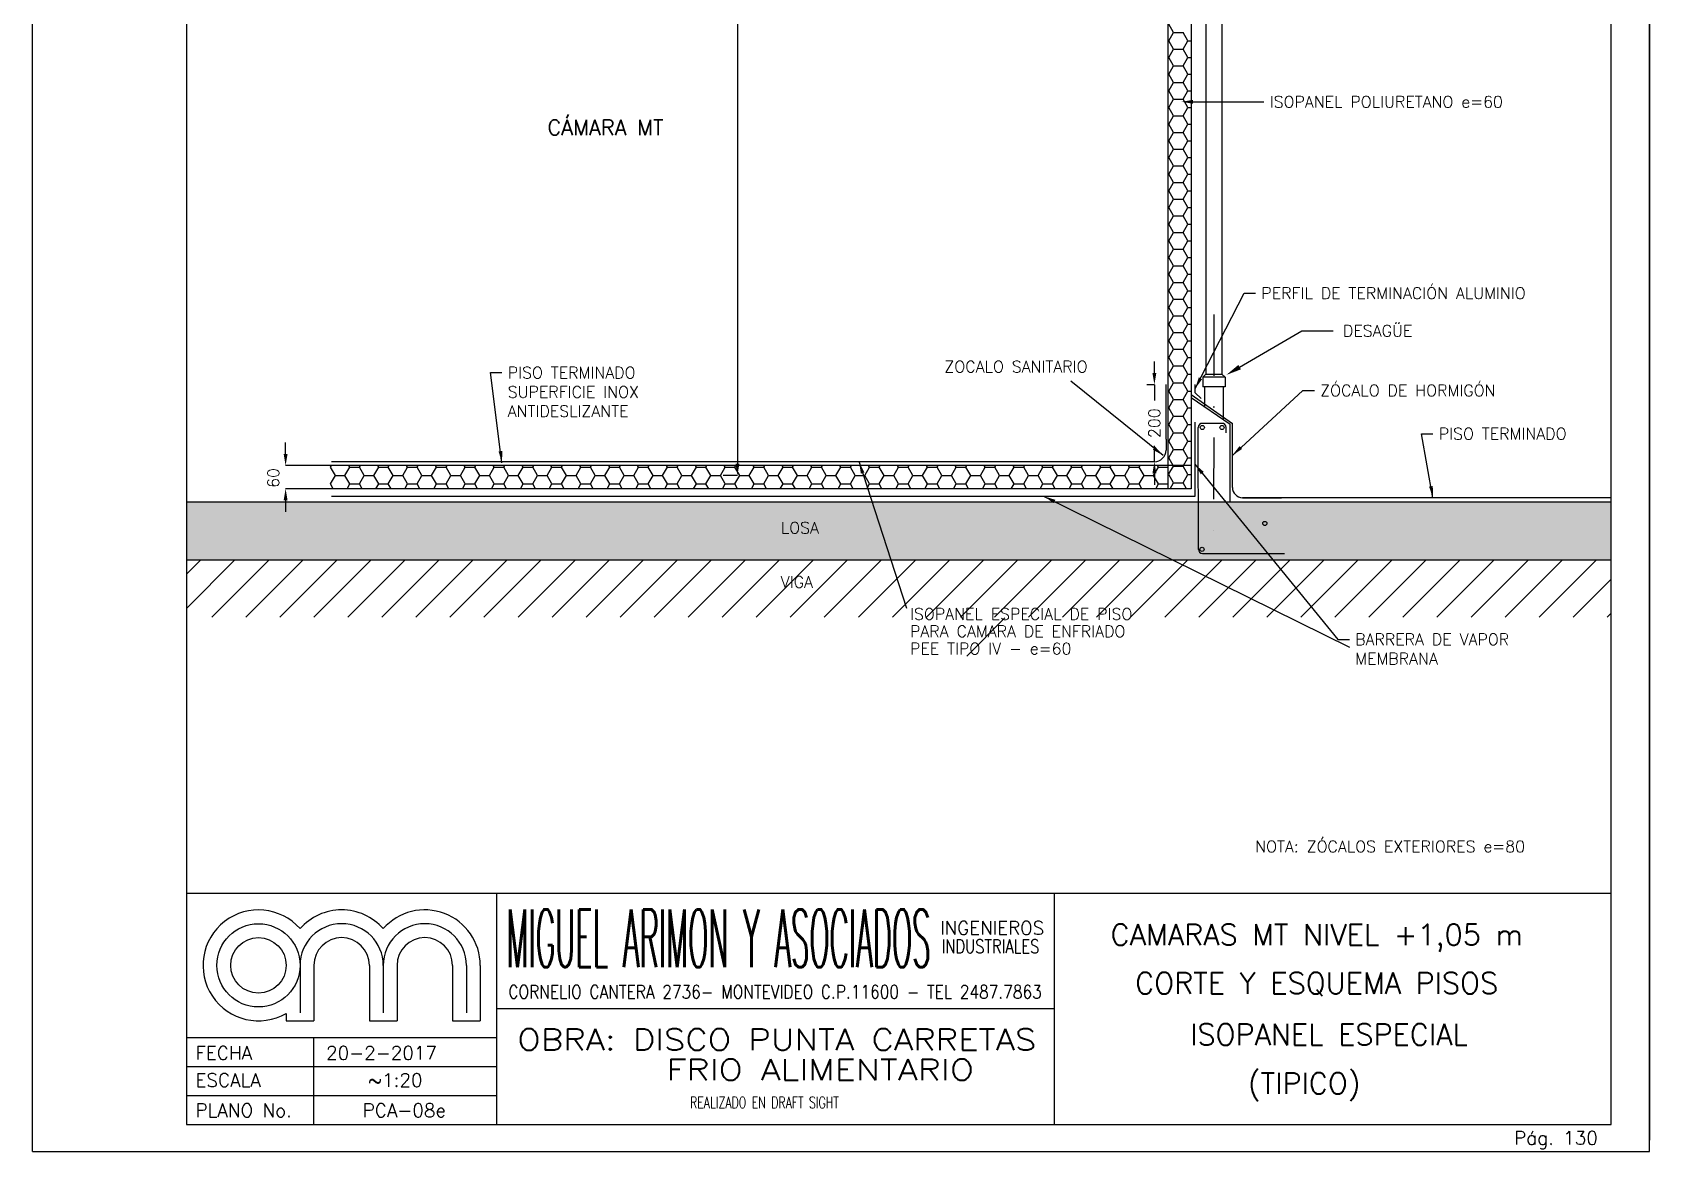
# Model space of a CAD drawing. Extents: x 2682 to 23682, y -29604 to -17724.
# Drawn here: x 19482 to 23682, y -23664 to -20759 of the extents above; entities that cross this region are included whole.
import ezdxf
from ezdxf.enums import TextEntityAlignment as Align

# ---------------------------------------------------------------- set-up
doc = ezdxf.new("R2010")
doc.units = 0
doc.header["$MEASUREMENT"] = 0
doc.header["$PDMODE"] = 33
doc.linetypes.add('CEN20', pattern=[320, 160, -80, 0, -80])
doc.layers.get('0').update_dxf_attribs({"linetype": 'CONTINUOUS'})
doc.layers.get('DEFPOINTS').update_dxf_attribs({"linetype": 'CONTINUOUS'})
for name, color, linetype in [('0.25', 50, 'CONTINUOUS'), ('0.35', 7, 'CONTINUOUS'), ('0.45', 23, 'CONTINUOUS'), ('0.6', 15, 'CONTINUOUS'), ('A_tabiq-paneles', 122, 'CONTINUOUS'), ('Eq_camaras', 3, 'CONTINUOUS'), ('FI', 2, 'CONTINUOUS'), ('GR', 9, 'CONTINUOUS'), ('IS', 5, 'CONTINUOUS'), ('ME', 7, 'CONTINUOUS'), ('MF', 19, 'CONTINUOUS'), ('TX', 13, 'CONTINUOUS')]:
    doc.layers.add(name, color=color, linetype=linetype)
doc.styles.add('ROMANS', font='romans')
doc.styles.get("Standard").update_dxf_attribs({"font": 'ITALIC'})
doc.dimstyles.new('RPM 1-50', dxfattribs={"dimscale": 20, "dimtxt": 1.5, "dimasz": 1.5, "dimexe": 1, "dimexo": 2, "dimgap": 1, "dimtad": 0, "dimdec": 0, "dimtxsty": 'ROMANS', "dimcen": 1.5, "dimclrd": 256, "dimclre": 256, "dimclrt": 256, "dimadec": 0, "dimazin": 0, "dimtfac": 1, "dimtdec": 0, "dimtix": 1, "dimtmove": 2, "dimatfit": 0, "dimfxl": 1, "dimtolj": 1, "dimlwd": -1, "dimlwe": -1, "dimarcsym": 0})
doc.dimstyles.get("Standard").update_dxf_attribs({"dimtxt": 0.18, "dimasz": 0.18, "dimexe": 0.18, "dimexo": 0.0625, "dimgap": 0.09, "dimtad": 0, "dimtih": 1, "dimtoh": 1, "dimdec": 4, "dimzin": 0, "dimdsep": 46, "dimtxsty": 'Standard', "dimcen": 0.09, "dimadec": 0, "dimazin": 0, "dimtfac": 1, "dimtdec": 4, "dimtofl": 0, "dimtmove": 0, "dimatfit": 3, "dimfxl": 1, "dimtolj": 1, "dimtzin": 0, "dimarcsym": 0})

# ---------------------------------------------------------------- blocks, each defined once
blk = doc.blocks.new('*D12')
at = {"layer": 'DEFPOINTS', "color": 0, "transparency": 16777216}
for p in [(21275.7, -19066.4), (21275.7, -21908.4), (21313.1, -21908.4)]:
    blk.add_point(p, dxfattribs=at)
at = {"layer": 'TX', "color": 0, "lineweight": -2, "transparency": 16777216}
for p, q in [((21275.8, -19066.4), (21313.2, -19066.4)), ((21313.1, -19096.4), (21313.1, -21878.4)), ((21275.8, -21908.4), (21313.2, -21908.4))]:
    blk.add_line(p, q, dxfattribs=at)
at = {"layer": 'TX', "color": 0, "transparency": 16777216}
for points in [[(21308.1, -19096.4), (21318.1, -19096.4), (21313.1, -19066.4)], [(21308.1, -21878.4), (21318.1, -21878.4), (21313.1, -21908.4)]]:
    blk.add_solid(points, dxfattribs=at)
at = {"layer": 'TX', "color": 0, "transparency": 16777216, "insert": (21215.5, -20530.7), "char_height": 30, "attachment_point": 5, "style": 'ROMANS'}
blk.add_mtext('\\A1;Hi CÁM', dxfattribs=at)
blk = doc.blocks.new('*D14')
at = {"layer": 'DEFPOINTS', "color": 0, "transparency": 16777216}
for p in [(20259.1, -21883.1), (20139.8, -21943.1), (20259, -21943.1)]:
    blk.add_point(p, dxfattribs=at)
at = {"layer": 'TX', "color": 0, "lineweight": -2, "transparency": 16777216}
for p, q in [((20139.8, -21853.1), (20139.8, -21823.1)), ((20259, -21883.1), (20139.6, -21883.1)), ((20259, -21943.1), (20139.6, -21943.1)), ((20139.8, -21973.1), (20139.8, -22003.1))]:
    blk.add_line(p, q, dxfattribs=at)
at = {"layer": 'TX', "color": 0, "transparency": 16777216}
for points in [[(20134.8, -21853.1), (20144.8, -21853.1), (20139.8, -21883.1)], [(20134.8, -21973.1), (20144.8, -21973.1), (20139.8, -21943.1)]]:
    blk.add_solid(points, dxfattribs=at)
at = {"layer": 'TX', "color": 0, "transparency": 16777216, "insert": (20108.1, -21915.3), "char_height": 30, "attachment_point": 5, "rotation": 90, "style": 'ROMANS'}
blk.add_mtext('\\A1;60', dxfattribs=at)
blk = doc.blocks.new('*D831')
at = {"layer": 'DEFPOINTS', "color": 0, "transparency": 16777216}
for p in [(22426.2, -21673.1), (22395.9, -21873.1), (22396.2, -21873.1)]:
    blk.add_point(p, dxfattribs=at)
at = {"layer": 'TX', "transparency": 16777216}
for p, q in [((22395.9, -21643.1), (22395.9, -21613.1)), ((22395.9, -21673.1), (22375.9, -21673.1)), ((22395.9, -21673.1), (22395.9, -21714.5)), ((22395.9, -21873.1), (22395.9, -21831.6)), ((22395.9, -21873.1), (22375.9, -21873.1)), ((22395.9, -21903.1), (22395.9, -21933.1))]:
    blk.add_line(p, q, dxfattribs=at)
for points in [[(22390.9, -21643.1), (22400.9, -21643.1), (22395.9, -21673.1)], [(22390.9, -21903.1), (22400.9, -21903.1), (22395.9, -21873.1)]]:
    blk.add_solid(points, dxfattribs=at)
at = {"layer": 'TX', "transparency": 16777216, "insert": (22395.9, -21773.1), "char_height": 30, "attachment_point": 5, "rotation": 90, "style": 'ROMANS'}
blk.add_mtext('\\A1;200', dxfattribs=at)

msp = doc.modelspace()

# ---------------------------------------------------------------- hatches: boundary and pattern name
at = {"layer": 'MF'}
h = msp.add_hatch(dxfattribs=at)
h.set_pattern_fill('AR-CONC', color=256, scale=20, style=0)
h.set_pattern_definition([(50, (26257.46, -23568.19), (143.452, -12.5504), [15, -165]), (355, (26257.46, -23568.19), (-27.7503, 150.4384), [12, -132]), (100.4514, (26269.42, -23569.23), (115.702, 137.888), [12.748, -140.2284]), (46.1842, (26257.46, -23528.19), (213.448, -33.104), [22.5, -247.5]), (96.6356, (26275.25, -23530.95), (186.9325, 194.8236), [19.122, -210.3426]), (351.1842, (26257.46, -23528.19), (186.9324, 194.824), [18, -198]), (21, (26277.46, -23538.19), (119.3814, -80.5238), [15, -165]), (326, (26277.46, -23538.19), (48.663, 145.03), [12, -132]), (71.4514, (26287.41, -23544.9), (168.0445, 64.506), [12.748, -140.2284]), (37.5, (26257.46, -23568.187), (2.43197, 66.57877), [0, -130.4, 0, -134, 0, -132.5]), (7.5, (26257.46, -23568.19), (52.6139, 78.88234), [0, -76.4, 0, -127.4, 0, -50.5]), (327.5, (26212.86, -23568.187), (106.7645, -4.51097), [0, -50, 0, -156, 0, -207]), (317.5, (26192.86, -23568.19), (116.6372, 20.021), [0, -65, 0, -103.6, 0, -147])])
h.paths.add_polyline_path([(19882.08457, -22128.43321), (19882.08457, -21978.43321), (23582.08457, -21978.43321), (23582.08457, -22128.43321)])
h = msp.add_hatch(dxfattribs=at)
h.set_pattern_fill('ANSI31', color=256, scale=500, style=0)
h.set_pattern_definition([(45, (26257.46, -23568.187), (-44.1942, 44.1942), [])])
h.paths.add_polyline_path([(19882.08457, -22276.43321), (19882.08457, -22128.43321), (23582.08457, -22128.43321), (23582.08457, -22276.43321)])

# ---------------------------------------------------------------- linework, layer by layer
at = {"layer": '0.25'}
msp.add_line((23682.0747, -17723.99649), (23682.0747, -23634.01309), dxfattribs=at)
at = {"layer": '0.6'}
for p, q in [((19882.08457, -17853.22941), (19882.08457, -22993.22941)), ((23582.08457, -23593.22941), (23582.08457, -17853.22941)), ((19882.08457, -22993.22941), (23582.08457, -22993.22941)), ((19882.08457, -22993.22941), (19882.08457, -23593.22941)), ((20688.48408, -23593.22941), (20688.48408, -22993.22941)), ((22135.28432, -22993.22941), (22135.28432, -23593.22941)), ((20213.28437, -23180.4293), (20213.28437, -23324.42921)), ((20357.28428, -23180.4293), (20357.28428, -23324.42921)), ((20429.28424, -23180.4293), (20429.28424, -23324.42921)), ((20573.28415, -23180.4293), (20573.28415, -23324.42921)), ((20645.28411, -23180.4293), (20645.28411, -23324.42921)), ((20141.28441, -23305.13688), (20141.28441, -23324.42921)), ((22135.28432, -23293.22941), (20688.48408, -23293.22941)), ((20141.28441, -23324.42921), (20213.28437, -23324.42921)), ((20357.28428, -23324.42921), (20429.28424, -23324.42921)), ((20573.28415, -23324.42921), (20645.28411, -23324.42921)), ((19882.08457, -23367.62918), (20688.48408, -23367.62918)), ((19882.08457, -23593.22941), (23582.08457, -23593.22941)), ((19882.08457, -23593.22941), (23582.08457, -23593.22941))]:
    msp.add_line(p, q, dxfattribs=at)
msp.add_circle((20069.28445, -23180.4293), 71.99996, dxfattribs=at)
for centre, radius, start, end in [((20069.28445, -23180.4293), 143.99991, 41.40962211, 300), ((20285.28432, -23180.4293), 143.99991, 41.40962211, 138.59037789), ((20501.2842, -23180.4293), 143.99991, 0, 138.59037789), ((20285.28432, -23180.4293), 71.99996, 0, 180), ((20501.2842, -23180.4293), 71.99996, 0, 180)]:
    msp.add_arc(centre, radius, start, end, dxfattribs=at)
at = {"layer": 'A_tabiq-paneles'}
for p, q in [((22445.57467, -20758.57256), (22433.07467, -20736.92193)), ((22431.16868, -20780.22319), (22433.0747, -20780.22319)), ((22445.57467, -20801.87383), (22433.07467, -20780.2232)), ((22433.07468, -20780.22317), (22445.57468, -20758.57253)), ((22445.5747, -20758.57256), (22470.5747, -20758.57256)), ((22483.07467, -20780.2232), (22470.57467, -20758.57256)), ((22470.57468, -20801.8738), (22483.07468, -20780.22317)), ((22483.0747, -20780.22319), (22491.16868, -20780.22319)), ((22431.16868, -20823.52446), (22433.0747, -20823.52446)), ((22445.57467, -20845.1751), (22433.07467, -20823.52447)), ((22433.07468, -20823.52444), (22445.57468, -20801.8738)), ((22445.5747, -20801.87383), (22470.5747, -20801.87383)), ((22483.07467, -20823.52447), (22470.57467, -20801.87383)), ((22470.57468, -20845.17507), (22483.07468, -20823.52444)), ((22483.0747, -20823.52446), (22491.16868, -20823.52446)), ((22431.16868, -20866.82573), (22433.0747, -20866.82573)), ((22445.57467, -20888.47637), (22433.07467, -20866.82574)), ((22433.07468, -20866.82571), (22445.57468, -20845.17507)), ((22445.5747, -20845.1751), (22470.5747, -20845.1751)), ((22483.07467, -20866.82574), (22470.57467, -20845.1751)), ((22470.57468, -20888.47634), (22483.07468, -20866.82571)), ((22483.0747, -20866.82573), (22491.16868, -20866.82573)), ((22431.16868, -20910.127), (22433.0747, -20910.127)), ((22445.57467, -20931.77764), (22433.07467, -20910.12701)), ((22433.07468, -20910.12698), (22445.57468, -20888.47634)), ((22445.5747, -20888.47637), (22470.5747, -20888.47637)), ((22483.07467, -20910.12701), (22470.57467, -20888.47637)), ((22470.57468, -20931.77761), (22483.07468, -20910.12698)), ((22483.0747, -20910.127), (22491.16868, -20910.127)), ((22431.16868, -20953.42827), (22433.0747, -20953.42827)), ((22445.57467, -20975.07891), (22433.07467, -20953.42828)), ((22433.07468, -20953.42825), (22445.57468, -20931.77761)), ((22445.5747, -20931.77764), (22470.5747, -20931.77764)), ((22483.07467, -20953.42828), (22470.57467, -20931.77764)), ((22470.57468, -20975.07888), (22483.07468, -20953.42825)), ((22483.0747, -20953.42827), (22491.16868, -20953.42827)), ((22431.16868, -20996.72954), (22433.0747, -20996.72954)), ((22445.57467, -21018.38018), (22433.07467, -20996.72955)), ((22433.07468, -20996.72952), (22445.57468, -20975.07888)), ((22445.5747, -20975.07891), (22470.5747, -20975.07891)), ((22483.07467, -20996.72955), (22470.57467, -20975.07891)), ((22470.57468, -21018.38015), (22483.07468, -20996.72952)), ((22483.0747, -20996.72954), (22491.16868, -20996.72954)), ((22431.16868, -21040.03081), (22433.0747, -21040.03081)), ((22445.57467, -21061.68145), (22433.07467, -21040.03082)), ((22433.07468, -21040.03079), (22445.57468, -21018.38015)), ((22445.5747, -21018.38018), (22470.5747, -21018.38018)), ((22483.07467, -21040.03082), (22470.57467, -21018.38018)), ((22470.57468, -21061.68142), (22483.07468, -21040.03079)), ((22483.0747, -21040.03081), (22491.16868, -21040.03081)), ((22431.16868, -21083.33208), (22433.0747, -21083.33208)), ((22445.57467, -21104.98272), (22433.07467, -21083.33209)), ((22433.07468, -21083.33206), (22445.57468, -21061.68142)), ((22445.5747, -21061.68145), (22470.5747, -21061.68145)), ((22483.07467, -21083.33209), (22470.57467, -21061.68145)), ((22470.57468, -21104.98269), (22483.07468, -21083.33206)), ((22483.0747, -21083.33208), (22491.16868, -21083.33208)), ((22433.07468, -21126.63333), (22445.57468, -21104.98269)), ((22445.5747, -21104.98272), (22470.5747, -21104.98272)), ((22483.07467, -21126.63336), (22470.57467, -21104.98272)), ((22431.16868, -21126.63335), (22433.0747, -21126.63335)), ((22445.57467, -21148.28399), (22433.07467, -21126.63336)), ((22433.07468, -21169.9346), (22445.57468, -21148.28397)), ((22445.5747, -21148.28399), (22470.5747, -21148.28399)), ((22483.07467, -21169.93463), (22470.57467, -21148.28399)), ((22470.57468, -21148.28397), (22483.07468, -21126.63333)), ((22483.0747, -21126.63335), (22491.16868, -21126.63335)), ((22431.16868, -21169.93462), (22433.0747, -21169.93462)), ((22445.57467, -21191.58526), (22433.07467, -21169.93463)), ((22433.07468, -21213.23587), (22445.57468, -21191.58524)), ((22445.5747, -21191.58526), (22470.5747, -21191.58526)), ((22483.07467, -21213.2359), (22470.57467, -21191.58526)), ((22470.57468, -21191.58524), (22483.07468, -21169.9346)), ((22483.0747, -21169.93462), (22491.16868, -21169.93462)), ((22431.16868, -21213.23589), (22433.0747, -21213.23589)), ((22445.57467, -21234.88653), (22433.07467, -21213.2359)), ((22433.07468, -21256.53714), (22445.57468, -21234.88651)), ((22445.5747, -21234.88653), (22470.5747, -21234.88653)), ((22483.07467, -21256.53717), (22470.57467, -21234.88653)), ((22470.57468, -21234.88651), (22483.07468, -21213.23587)), ((22483.0747, -21213.23589), (22491.16868, -21213.23589)), ((22431.16868, -21256.53716), (22433.0747, -21256.53716)), ((22445.57467, -21278.1878), (22433.07467, -21256.53717)), ((22433.07468, -21299.83841), (22445.57468, -21278.18778)), ((22445.5747, -21278.1878), (22470.5747, -21278.1878)), ((22483.07467, -21299.83844), (22470.57467, -21278.1878)), ((22470.57468, -21278.18778), (22483.07468, -21256.53714)), ((22483.0747, -21256.53716), (22491.16868, -21256.53716)), ((22431.16868, -21299.83843), (22433.0747, -21299.83843)), ((22445.57467, -21321.48907), (22433.07467, -21299.83844)), ((22433.07468, -21343.13968), (22445.57468, -21321.48905)), ((22445.5747, -21321.48907), (22470.5747, -21321.48907)), ((22483.07467, -21343.13971), (22470.57467, -21321.48907)), ((22470.57468, -21321.48905), (22483.07468, -21299.83841)), ((22483.0747, -21299.83843), (22491.16868, -21299.83843)), ((22431.16868, -21343.1397), (22433.0747, -21343.1397)), ((22445.57467, -21364.79034), (22433.07467, -21343.13971)), ((22433.07468, -21386.44095), (22445.57468, -21364.79032)), ((22445.5747, -21364.79034), (22470.5747, -21364.79034)), ((22483.07467, -21386.44098), (22470.57467, -21364.79034)), ((22470.57468, -21364.79032), (22483.07468, -21343.13968)), ((22483.0747, -21343.1397), (22491.16868, -21343.1397)), ((22431.16868, -21386.44097), (22433.0747, -21386.44097)), ((22445.57467, -21408.09161), (22433.07467, -21386.44098)), ((22433.07468, -21429.74222), (22445.57468, -21408.09159)), ((22445.5747, -21408.09161), (22470.5747, -21408.09161)), ((22483.07467, -21429.74225), (22470.57467, -21408.09161)), ((22470.57468, -21408.09159), (22483.07468, -21386.44095)), ((22483.0747, -21386.44097), (22491.16868, -21386.44097)), ((22431.16868, -21429.74224), (22433.0747, -21429.74224)), ((22445.57467, -21451.39288), (22433.07467, -21429.74225)), ((22433.07468, -21473.04349), (22445.57468, -21451.39286)), ((22445.5747, -21451.39288), (22470.5747, -21451.39288)), ((22483.07467, -21473.04352), (22470.57467, -21451.39288)), ((22470.57468, -21451.39286), (22483.07468, -21429.74222)), ((22483.0747, -21429.74224), (22491.16868, -21429.74224)), ((22431.16868, -21473.04351), (22433.0747, -21473.04351)), ((22445.57467, -21494.69415), (22433.07467, -21473.04352)), ((22433.07468, -21516.34476), (22445.57468, -21494.69413)), ((22445.5747, -21494.69415), (22470.5747, -21494.69415)), ((22483.07467, -21516.34479), (22470.57467, -21494.69415)), ((22470.57468, -21494.69413), (22483.07468, -21473.04349)), ((22483.0747, -21473.04351), (22491.16868, -21473.04351)), ((22431.16868, -21516.34478), (22433.0747, -21516.34478)), ((22445.57467, -21537.99542), (22433.07467, -21516.34479)), ((22433.07468, -21559.64603), (22445.57468, -21537.9954)), ((22445.5747, -21537.99542), (22470.5747, -21537.99542)), ((22483.07467, -21559.64606), (22470.57467, -21537.99542)), ((22470.57468, -21537.9954), (22483.07468, -21516.34476)), ((22483.0747, -21516.34478), (22491.16868, -21516.34478)), ((22431.16868, -21559.64605), (22433.0747, -21559.64605)), ((22445.57467, -21581.29669), (22433.07467, -21559.64606)), ((22433.07468, -21602.9473), (22445.57468, -21581.29667)), ((22445.5747, -21581.29669), (22470.5747, -21581.29669)), ((22483.07467, -21602.94733), (22470.57467, -21581.29669)), ((22470.57468, -21581.29667), (22483.07468, -21559.64603)), ((22483.0747, -21559.64605), (22491.16868, -21559.64605)), ((22431.16868, -21602.94732), (22433.0747, -21602.94732)), ((22445.57467, -21624.59796), (22433.07467, -21602.94733)), ((22433.07468, -21646.24857), (22445.57468, -21624.59794)), ((22445.5747, -21624.59796), (22470.5747, -21624.59796)), ((22483.07467, -21646.2486), (22470.57467, -21624.59796)), ((22470.57468, -21624.59794), (22483.07468, -21602.9473)), ((22483.0747, -21602.94732), (22491.16868, -21602.94732)), ((22431.16868, -21646.24859), (22433.0747, -21646.24859)), ((22445.57467, -21667.89923), (22433.07467, -21646.2486)), ((22433.07468, -21689.54984), (22445.57468, -21667.89921)), ((22445.5747, -21667.89923), (22470.5747, -21667.89923)), ((22483.07467, -21689.54987), (22470.57467, -21667.89923)), ((22470.57468, -21667.89921), (22483.07468, -21646.24857)), ((22483.0747, -21646.24859), (22491.16868, -21646.24859)), ((22431.16868, -21689.54986), (22433.0747, -21689.54986)), ((22445.57467, -21711.2005), (22433.07467, -21689.54987)), ((22433.07468, -21732.85111), (22445.57468, -21711.20048)), ((22445.5747, -21711.2005), (22470.5747, -21711.2005)), ((22483.07467, -21732.85114), (22470.57467, -21711.2005)), ((22470.57468, -21711.20048), (22483.07468, -21689.54984)), ((22483.0747, -21689.54986), (22491.16868, -21689.54986)), ((22431.16868, -21732.85113), (22433.0747, -21732.85113)), ((22445.57467, -21754.50177), (22433.07467, -21732.85114)), ((22433.07468, -21776.15238), (22445.57468, -21754.50175)), ((22445.5747, -21754.50177), (22470.5747, -21754.50177)), ((22483.07467, -21776.15241), (22470.57467, -21754.50177)), ((22470.57468, -21754.50175), (22483.07468, -21732.85111)), ((22483.0747, -21732.85113), (22491.16868, -21732.85113)), ((22431.16868, -21776.1524), (22433.0747, -21776.1524)), ((22445.57467, -21797.80304), (22433.07467, -21776.15241)), ((22433.07468, -21819.45365), (22445.57468, -21797.80302)), ((22445.5747, -21797.80304), (22470.5747, -21797.80304)), ((22483.07467, -21819.45368), (22470.57467, -21797.80304)), ((22470.57468, -21797.80302), (22483.07468, -21776.15238)), ((22483.0747, -21776.1524), (22491.16868, -21776.1524)), ((22431.16868, -21819.45367), (22433.0747, -21819.45367)), ((22445.57467, -21841.10431), (22433.07467, -21819.45368)), ((22470.57468, -21841.10429), (22483.07468, -21819.45365)), ((22483.0747, -21819.45367), (22491.16868, -21819.45367)), ((22431.16868, -21862.75494), (22433.0747, -21862.75494)), ((22445.57467, -21884.40558), (22433.07467, -21862.75495)), ((22433.07468, -21862.75492), (22445.57468, -21841.10429)), ((22445.5747, -21841.10431), (22470.5747, -21841.10431)), ((22483.07467, -21862.75495), (22470.57467, -21841.10431)), ((22470.57468, -21884.40556), (22483.07468, -21862.75492)), ((22483.0747, -21862.75494), (22491.16868, -21862.75494)), ((20268.96891, -21909.18642), (20256.46891, -21887.53578)), ((20256.46892, -21887.53578), (20259.0501, -21883.06503)), ((20256.46892, -21930.83705), (20268.96892, -21909.18641)), ((20268.96892, -21909.18642), (20293.96892, -21909.18642)), ((20306.46891, -21930.83705), (20293.96891, -21909.18642)), ((20293.96892, -21909.18641), (20306.46892, -21887.53578)), ((20306.46891, -21887.53578), (20303.88773, -21883.06503)), ((20306.46892, -21887.53578), (20331.46892, -21887.53578)), ((20331.46891, -21887.53578), (20334.0501, -21883.06503)), ((20343.96891, -21909.18642), (20331.46891, -21887.53578)), ((20331.46892, -21887.53578), (20334.0501, -21883.06503)), ((20331.46892, -21930.83705), (20343.96892, -21909.18641)), ((20343.96892, -21909.18642), (20368.96892, -21909.18642)), ((20381.46891, -21930.83705), (20368.96891, -21909.18642)), ((20368.96892, -21909.18641), (20381.46892, -21887.53578)), ((20381.46891, -21887.53578), (20378.88773, -21883.06504)), ((20381.46892, -21887.53579), (20406.46892, -21887.53579)), ((20418.96891, -21909.18642), (20406.46891, -21887.53578)), ((20406.46892, -21887.53578), (20409.0501, -21883.06504)), ((20406.46892, -21930.83705), (20418.96892, -21909.18641)), ((20418.96892, -21909.18642), (20443.96892, -21909.18642)), ((20456.46891, -21930.83705), (20443.96891, -21909.18642)), ((20443.96892, -21909.18641), (20456.46892, -21887.53578)), ((20456.46891, -21887.53578), (20453.88773, -21883.06504)), ((20456.46892, -21887.53579), (20481.46892, -21887.53579)), ((20493.96891, -21909.18642), (20481.46891, -21887.53578)), ((20481.46892, -21887.53578), (20484.0501, -21883.06504)), ((20481.46892, -21930.83705), (20493.96892, -21909.18641)), ((20493.96892, -21909.18642), (20518.96892, -21909.18642)), ((20531.46891, -21930.83705), (20518.96891, -21909.18642)), ((20518.96892, -21909.18641), (20531.46892, -21887.53578)), ((20531.46891, -21887.53578), (20528.88773, -21883.06504)), ((20531.46892, -21887.53579), (20556.46892, -21887.53579)), ((20556.46891, -21887.53578), (20559.0501, -21883.06503)), ((20568.96891, -21909.18642), (20556.46891, -21887.53578)), ((20556.46892, -21930.83705), (20568.96892, -21909.18641)), ((20568.96892, -21909.18642), (20593.96892, -21909.18642)), ((20606.46891, -21930.83705), (20593.96891, -21909.18642)), ((20593.96892, -21909.18641), (20606.46892, -21887.53578)), ((20606.46891, -21887.53578), (20603.88773, -21883.06504)), ((20606.46892, -21887.53579), (20631.46892, -21887.53579)), ((20643.96891, -21909.18642), (20631.46891, -21887.53578)), ((20631.46892, -21887.53578), (20634.0501, -21883.06504)), ((20631.46892, -21930.83705), (20643.96892, -21909.18641)), ((20643.96892, -21909.18642), (20668.96892, -21909.18642)), ((20681.46891, -21930.83705), (20668.96891, -21909.18642)), ((20668.96892, -21909.18641), (20681.46892, -21887.53578)), ((20681.46891, -21887.53578), (20678.88773, -21883.06504)), ((20681.46892, -21887.53579), (20706.46892, -21887.53579)), ((20718.96891, -21909.18642), (20706.46891, -21887.53578)), ((20706.46892, -21887.53578), (20709.0501, -21883.06504)), ((20706.46892, -21930.83705), (20718.96892, -21909.18641)), ((20718.96892, -21909.18642), (20743.96892, -21909.18642)), ((20756.46891, -21930.83705), (20743.96891, -21909.18642)), ((20743.96892, -21909.18641), (20756.46892, -21887.53578)), ((20756.46891, -21887.53578), (20753.88773, -21883.06504)), ((20756.46892, -21887.53579), (20781.46892, -21887.53579)), ((20793.96891, -21909.18642), (20781.46891, -21887.53578)), ((20781.46892, -21887.53578), (20784.0501, -21883.06504)), ((20781.46892, -21930.83705), (20793.96892, -21909.18641)), ((20793.96892, -21909.18642), (20818.96892, -21909.18642)), ((20831.46891, -21930.83705), (20818.96891, -21909.18642)), ((20818.96892, -21909.18641), (20831.46892, -21887.53578)), ((20831.46891, -21887.53578), (20828.88772, -21883.06504)), ((20831.46892, -21887.53579), (20856.46892, -21887.53579)), ((20868.96891, -21909.18642), (20856.46891, -21887.53578)), ((20856.46892, -21887.53578), (20859.0501, -21883.06504)), ((20856.46892, -21930.83705), (20868.96892, -21909.18641)), ((20868.96892, -21909.18642), (20893.96892, -21909.18642)), ((20906.46891, -21930.83705), (20893.96891, -21909.18642)), ((20893.96892, -21909.18641), (20906.46892, -21887.53578)), ((20906.46891, -21887.53578), (20903.88772, -21883.06504)), ((20906.46892, -21887.53579), (20931.46892, -21887.53579)), ((20943.96891, -21909.18642), (20931.46891, -21887.53578)), ((20931.46892, -21887.53578), (20934.0501, -21883.06504)), ((20931.46892, -21930.83705), (20943.96892, -21909.18641)), ((20943.96892, -21909.18642), (20968.96892, -21909.18642)), ((20981.46891, -21930.83705), (20968.96891, -21909.18642)), ((20968.96892, -21909.18641), (20981.46892, -21887.53578)), ((20981.46891, -21887.53578), (20978.88772, -21883.06504)), ((20981.46892, -21887.53579), (21006.46892, -21887.53579)), ((21018.96891, -21909.18642), (21006.46891, -21887.53578)), ((21006.46892, -21887.53578), (21009.0501, -21883.06504)), ((21006.46892, -21930.83705), (21018.96892, -21909.18641)), ((21018.96892, -21909.18642), (21043.96892, -21909.18642)), ((21056.46891, -21930.83705), (21043.96891, -21909.18642)), ((21043.96892, -21909.18641), (21056.46892, -21887.53578)), ((21056.46891, -21887.53578), (21053.88772, -21883.06504)), ((21056.46892, -21887.53579), (21081.46892, -21887.53579)), ((21093.96891, -21909.18642), (21081.46891, -21887.53578)), ((21081.46892, -21887.53578), (21084.0501, -21883.06504)), ((21081.46892, -21930.83705), (21093.96892, -21909.18641)), ((21093.96892, -21909.18642), (21118.96892, -21909.18642)), ((21131.46891, -21930.83705), (21118.96891, -21909.18642)), ((21118.96892, -21909.18641), (21131.46892, -21887.53578)), ((21131.46891, -21887.53578), (21128.88772, -21883.06504)), ((21131.46892, -21887.53579), (21156.46892, -21887.53579)), ((21168.96891, -21909.18642), (21156.46891, -21887.53578)), ((21156.46892, -21887.53578), (21159.0501, -21883.06504)), ((21156.46892, -21930.83705), (21168.96892, -21909.18641)), ((21168.96892, -21909.18642), (21193.96892, -21909.18642)), ((21206.46891, -21930.83706), (21193.96891, -21909.18642)), ((21193.96892, -21909.18641), (21206.46892, -21887.53578)), ((21206.46891, -21887.53578), (21203.88772, -21883.06504)), ((21206.46892, -21887.53579), (21231.46892, -21887.53579)), ((21243.96891, -21909.18642), (21231.46891, -21887.53578)), ((21231.46892, -21887.53578), (21234.0501, -21883.06504)), ((21231.46892, -21930.83705), (21243.96892, -21909.18641)), ((21243.96892, -21909.18642), (21268.96892, -21909.18642)), ((21281.46891, -21930.83706), (21268.96891, -21909.18642)), ((21268.96892, -21909.18641), (21281.46892, -21887.53578)), ((21281.46891, -21887.53578), (21278.88772, -21883.06504)), ((21281.46892, -21887.53579), (21306.46892, -21887.53579)), ((21318.96891, -21909.18642), (21306.46891, -21887.53578)), ((21306.46892, -21887.53578), (21309.0501, -21883.06504)), ((21306.46892, -21930.83705), (21318.96892, -21909.18641)), ((21318.96892, -21909.18642), (21343.96892, -21909.18642)), ((21356.46891, -21930.83706), (21343.96891, -21909.18642)), ((21343.96892, -21909.18641), (21356.46892, -21887.53578)), ((21356.46891, -21887.53578), (21353.88772, -21883.06504)), ((21356.46892, -21887.53579), (21381.46892, -21887.53579)), ((21393.96891, -21909.18642), (21381.46891, -21887.53578)), ((21381.46892, -21887.53578), (21384.0501, -21883.06504)), ((21381.46892, -21930.83705), (21393.96892, -21909.18641)), ((21393.96892, -21909.18642), (21418.96892, -21909.18642)), ((21431.46891, -21930.83706), (21418.96891, -21909.18642)), ((21418.96892, -21909.18641), (21431.46892, -21887.53578)), ((21431.46891, -21887.53578), (21428.88772, -21883.06504)), ((21431.46892, -21887.53579), (21456.46892, -21887.53579)), ((21468.96891, -21909.18642), (21456.46891, -21887.53578)), ((21456.46892, -21887.53578), (21459.0501, -21883.06504)), ((21456.46892, -21930.83705), (21468.96892, -21909.18641)), ((21468.96892, -21909.18642), (21493.96892, -21909.18642)), ((21506.46891, -21930.83706), (21493.96891, -21909.18642)), ((21493.96892, -21909.18641), (21506.46892, -21887.53578)), ((21506.46891, -21887.53579), (21503.88772, -21883.06504)), ((21506.46892, -21887.53579), (21531.46892, -21887.53579)), ((21543.96891, -21909.18642), (21531.46891, -21887.53579)), ((21531.46892, -21887.53578), (21534.0501, -21883.06504)), ((21531.46892, -21930.83705), (21543.96892, -21909.18641)), ((21543.96892, -21909.18642), (21568.96892, -21909.18642)), ((21581.46891, -21930.83706), (21568.96891, -21909.18642)), ((21568.96892, -21909.18641), (21581.46891, -21887.53578)), ((21581.46891, -21887.53579), (21578.88772, -21883.06504)), ((21581.46892, -21887.53579), (21606.46892, -21887.53579)), ((21606.46891, -21887.53578), (21609.0501, -21883.06504)), ((21618.96891, -21909.18642), (21606.46891, -21887.53579)), ((21606.46891, -21930.83705), (21618.96891, -21909.18641)), ((21618.96892, -21909.18642), (21643.96892, -21909.18642)), ((21643.96891, -21909.18641), (21656.46891, -21887.53578)), ((21656.46891, -21930.83706), (21643.96891, -21909.18642)), ((21656.46891, -21887.53579), (21653.88772, -21883.06504)), ((21656.46892, -21887.53579), (21681.46892, -21887.53579)), ((21681.46891, -21887.53578), (21684.0501, -21883.06504)), ((21693.96891, -21909.18642), (21681.46891, -21887.53579)), ((21681.46891, -21930.83705), (21693.96891, -21909.18641)), ((21693.96892, -21909.18642), (21718.96892, -21909.18642)), ((21718.96891, -21909.18641), (21731.46891, -21887.53578)), ((21731.46891, -21930.83706), (21718.96891, -21909.18642)), ((21731.46891, -21887.53579), (21728.88772, -21883.06504)), ((21731.46892, -21887.53579), (21756.46892, -21887.53579)), ((21756.46891, -21887.53578), (21759.0501, -21883.06504)), ((21768.96891, -21909.18642), (21756.46891, -21887.53579)), ((21756.46891, -21930.83705), (21768.96891, -21909.18641)), ((21768.96892, -21909.18642), (21793.96892, -21909.18642)), ((21793.96891, -21909.18641), (21806.46891, -21887.53578)), ((21806.46891, -21930.83706), (21793.96891, -21909.18642)), ((21806.46891, -21887.53579), (21803.88772, -21883.06504)), ((21806.46892, -21887.53579), (21831.46892, -21887.53579)), ((21831.46891, -21887.53578), (21834.0501, -21883.06504)), ((21843.96891, -21909.18642), (21831.46891, -21887.53579)), ((21831.46891, -21930.83705), (21843.96891, -21909.18641)), ((21843.96892, -21909.18642), (21868.96892, -21909.18642)), ((21868.96891, -21909.18641), (21881.46891, -21887.53578)), ((21881.46891, -21930.83706), (21868.96891, -21909.18642)), ((21881.46891, -21887.53579), (21878.88772, -21883.06504)), ((21881.46892, -21887.53579), (21906.46892, -21887.53579)), ((21906.46891, -21887.53578), (21909.0501, -21883.06504)), ((21918.96891, -21909.18642), (21906.46891, -21887.53579)), ((21906.46891, -21930.83705), (21918.96891, -21909.18641)), ((21918.96892, -21909.18642), (21943.96892, -21909.18642)), ((21943.96891, -21909.18641), (21956.46891, -21887.53578)), ((21956.46891, -21930.83706), (21943.96891, -21909.18642)), ((21956.46891, -21887.53579), (21953.88772, -21883.06504)), ((21956.46892, -21887.53579), (21981.46892, -21887.53579)), ((21981.46891, -21887.53578), (21984.0501, -21883.06504)), ((21993.96891, -21909.18642), (21981.46891, -21887.53579)), ((21981.46891, -21930.83705), (21993.96891, -21909.18641)), ((21993.96892, -21909.18642), (22018.96892, -21909.18642)), ((22018.96891, -21909.18641), (22031.46891, -21887.53578)), ((22031.46891, -21930.83706), (22018.96891, -21909.18642)), ((22031.46891, -21887.53579), (22028.88772, -21883.06504)), ((22031.46892, -21887.53579), (22056.46892, -21887.53579)), ((22056.46891, -21887.53578), (22059.0501, -21883.06504)), ((22068.96891, -21909.18642), (22056.46891, -21887.53579)), ((22056.46891, -21930.83705), (22068.96891, -21909.18641)), ((22068.96892, -21909.18642), (22093.96892, -21909.18642)), ((22093.96891, -21909.18641), (22106.46891, -21887.53578)), ((22106.46891, -21930.83706), (22093.96891, -21909.18642)), ((22106.46891, -21887.53579), (22103.88772, -21883.06504)), ((22106.46892, -21887.53579), (22131.46892, -21887.53579)), ((22131.46891, -21887.53578), (22134.0501, -21883.06504)), ((22143.96891, -21909.18642), (22131.46891, -21887.53579)), ((22131.46891, -21930.83705), (22143.96891, -21909.18641)), ((22143.96892, -21909.18642), (22168.96892, -21909.18642)), ((22168.96891, -21909.18641), (22181.46891, -21887.53578)), ((22181.46891, -21930.83706), (22168.96891, -21909.18642)), ((22181.46891, -21887.53579), (22178.88772, -21883.06504)), ((22181.46892, -21887.53579), (22206.46892, -21887.53579)), ((22206.46891, -21887.53578), (22209.0501, -21883.06504)), ((22218.96891, -21909.18642), (22206.46891, -21887.53579)), ((22206.46891, -21930.83705), (22218.96891, -21909.18641)), ((22218.96892, -21909.18642), (22243.96892, -21909.18642)), ((22243.96891, -21909.18641), (22256.46891, -21887.53578)), ((22256.46891, -21930.83706), (22243.96891, -21909.18642)), ((22256.46891, -21887.53579), (22253.88772, -21883.06504)), ((22256.46892, -21887.53579), (22281.46892, -21887.53579)), ((22281.46891, -21887.53578), (22284.0501, -21883.06504)), ((22293.96891, -21909.18642), (22281.46891, -21887.53579)), ((22281.46891, -21930.83705), (22293.96891, -21909.18641)), ((22293.96892, -21909.18642), (22318.96892, -21909.18642)), ((22318.96891, -21909.18641), (22331.46891, -21887.53578)), ((22331.46891, -21930.83706), (22318.96891, -21909.18642)), ((22331.46891, -21887.53579), (22328.88772, -21883.06504)), ((22331.46892, -21887.53579), (22356.46892, -21887.53579)), ((22356.46891, -21887.53578), (22359.0501, -21883.06504)), ((22368.96891, -21909.18642), (22356.46891, -21887.53579)), ((22356.46891, -21930.83705), (22368.96891, -21909.18641)), ((22368.96891, -21909.18642), (22393.96891, -21909.18642)), ((22393.9689, -21909.18641), (22406.4689, -21887.53578)), ((22406.4689, -21930.83706), (22393.9689, -21909.18642)), ((22406.4689, -21887.53579), (22403.88771, -21883.06504)), ((22406.46891, -21887.53579), (22431.46891, -21887.53579)), ((22445.57465, -21927.70684), (22433.07465, -21906.0562)), ((22433.73226, -21904.91723), (22445.57468, -21884.40556)), ((22445.5747, -21884.40558), (22470.5747, -21884.40558)), ((22470.57466, -21927.70681), (22483.07466, -21906.05617)), ((22483.07467, -21906.05622), (22470.57467, -21884.40558)), ((22482.97367, -21906.23114), (22483.07468, -21906.05619)), ((22483.0747, -21906.05621), (22491.16868, -21906.05621)), ((20263.52874, -21943.06503), (20256.46891, -21930.83705)), ((20299.40909, -21943.06503), (20306.46892, -21930.83705)), ((20306.46892, -21930.83706), (20331.46892, -21930.83706)), ((20338.52874, -21943.06504), (20331.46891, -21930.83705)), ((20374.40909, -21943.06504), (20381.46892, -21930.83705)), ((20381.46892, -21930.83706), (20406.46892, -21930.83706)), ((20413.52874, -21943.06504), (20406.46891, -21930.83705)), ((20449.40909, -21943.06504), (20456.46892, -21930.83705)), ((20456.46892, -21930.83706), (20481.46892, -21930.83706)), ((20488.52874, -21943.06504), (20481.46891, -21930.83705)), ((20524.40909, -21943.06504), (20531.46892, -21930.83705)), ((20531.46892, -21930.83706), (20556.46892, -21930.83706)), ((20563.52874, -21943.06504), (20556.46891, -21930.83705)), ((20599.40909, -21943.06504), (20606.46892, -21930.83705)), ((20606.46892, -21930.83706), (20631.46892, -21930.83706)), ((20638.52874, -21943.06504), (20631.46891, -21930.83705)), ((20674.40909, -21943.06504), (20681.46892, -21930.83705)), ((20681.46892, -21930.83706), (20706.46892, -21930.83706)), ((20713.52874, -21943.06504), (20706.46891, -21930.83705)), ((20749.40909, -21943.06504), (20756.46892, -21930.83705)), ((20756.46892, -21930.83706), (20781.46892, -21930.83706)), ((20788.52874, -21943.06504), (20781.46891, -21930.83705)), ((20824.40909, -21943.06504), (20831.46892, -21930.83705)), ((20831.46892, -21930.83706), (20856.46892, -21930.83706)), ((20863.52874, -21943.06504), (20856.46891, -21930.83705)), ((20899.40909, -21943.06504), (20906.46892, -21930.83705)), ((20906.46892, -21930.83706), (20931.46892, -21930.83706)), ((20938.52874, -21943.06504), (20931.46891, -21930.83705)), ((20974.40909, -21943.06504), (20981.46892, -21930.83705)), ((20981.46892, -21930.83706), (21006.46892, -21930.83706)), ((21013.52874, -21943.06504), (21006.46891, -21930.83705)), ((21049.40908, -21943.06504), (21056.46892, -21930.83705)), ((21056.46892, -21930.83706), (21081.46892, -21930.83706)), ((21088.52874, -21943.06504), (21081.46891, -21930.83705)), ((21124.40908, -21943.06504), (21131.46892, -21930.83705)), ((21131.46892, -21930.83706), (21156.46892, -21930.83706)), ((21163.52874, -21943.06504), (21156.46891, -21930.83705)), ((21199.40908, -21943.06504), (21206.46892, -21930.83705)), ((21206.46892, -21930.83706), (21231.46892, -21930.83706)), ((21238.52874, -21943.06504), (21231.46891, -21930.83706)), ((21274.40908, -21943.06504), (21281.46892, -21930.83705)), ((21281.46892, -21930.83706), (21306.46892, -21930.83706)), ((21313.52874, -21943.06504), (21306.46891, -21930.83706)), ((21349.40908, -21943.06504), (21356.46892, -21930.83705)), ((21356.46892, -21930.83706), (21381.46892, -21930.83706)), ((21388.52874, -21943.06504), (21381.46891, -21930.83706)), ((21424.40908, -21943.06504), (21431.46892, -21930.83705)), ((21431.46892, -21930.83706), (21456.46892, -21930.83706)), ((21463.52874, -21943.06504), (21456.46891, -21930.83706)), ((21499.40908, -21943.06504), (21506.46892, -21930.83705)), ((21506.46892, -21930.83706), (21531.46892, -21930.83706)), ((21538.52874, -21943.06504), (21531.46891, -21930.83706)), ((21574.40908, -21943.06504), (21581.46891, -21930.83705)), ((21581.46892, -21930.83706), (21606.46892, -21930.83706)), ((21613.52874, -21943.06504), (21606.46891, -21930.83706)), ((21649.40908, -21943.06504), (21656.46891, -21930.83705)), ((21656.46892, -21930.83706), (21681.46892, -21930.83706)), ((21688.52874, -21943.06504), (21681.46891, -21930.83706)), ((21724.40908, -21943.06504), (21731.46891, -21930.83705)), ((21731.46892, -21930.83706), (21756.46892, -21930.83706)), ((21763.52874, -21943.06504), (21756.46891, -21930.83706)), ((21799.40908, -21943.06504), (21806.46891, -21930.83705)), ((21806.46892, -21930.83706), (21831.46892, -21930.83706)), ((21838.52874, -21943.06504), (21831.46891, -21930.83706)), ((21874.40908, -21943.06504), (21881.46891, -21930.83705)), ((21881.46892, -21930.83706), (21906.46892, -21930.83706)), ((21913.52874, -21943.06504), (21906.46891, -21930.83706)), ((21949.40908, -21943.06504), (21956.46891, -21930.83705)), ((21956.46892, -21930.83706), (21981.46892, -21930.83706)), ((21988.52874, -21943.06504), (21981.46891, -21930.83706)), ((22024.40908, -21943.06504), (22031.46891, -21930.83705)), ((22031.46892, -21930.83706), (22056.46892, -21930.83706)), ((22063.52874, -21943.06504), (22056.46891, -21930.83706)), ((22099.40908, -21943.06504), (22106.46891, -21930.83705)), ((22106.46892, -21930.83706), (22131.46892, -21930.83706)), ((22138.52874, -21943.06504), (22131.46891, -21930.83706)), ((22174.40908, -21943.06504), (22181.46891, -21930.83705)), ((22181.46892, -21930.83706), (22206.46892, -21930.83706)), ((22213.52874, -21943.06504), (22206.46891, -21930.83706)), ((22249.40908, -21943.06504), (22256.46891, -21930.83705)), ((22256.46892, -21930.83706), (22281.46892, -21930.83706)), ((22288.52873, -21943.06504), (22281.46891, -21930.83706)), ((22324.40908, -21943.06504), (22331.46891, -21930.83705)), ((22331.46892, -21930.83706), (22356.46892, -21930.83706)), ((22363.52873, -21943.06504), (22356.46891, -21930.83706)), ((22399.40907, -21943.06504), (22406.4689, -21930.83705)), ((22406.46891, -21930.83706), (22431.46891, -21930.83706)), ((22436.70758, -21943.06504), (22445.57466, -21927.70681)), ((22445.57468, -21927.70683), (22470.57468, -21927.70683)), ((22479.44171, -21943.06504), (22470.57465, -21927.70684))]:
    msp.add_line(p, q, dxfattribs=at)
at = {"layer": 'Eq_camaras'}
for p, q in [((22501.31953, -21770.66633), (22501.31953, -21963.06504)), ((22501.31953, -21963.06504), (20259.0303, -21963.06504))]:
    msp.add_line(p, q, dxfattribs=at)
at = {"layer": 'FI'}
for p, q in [((19482.0747, -23663.99649), (19482.0747, -17723.99649)), ((23682.09439, -23663.99649), (23682.10426, -17723.99649)), ((22529.42376, -19528.20043), (22529.42376, -21646.01254)), ((22571.42376, -19528.20043), (22571.42376, -21646.01254)), ((22521.42376, -21654.01254), (22529.42376, -21646.01254)), ((22579.42376, -21654.01254), (22521.42376, -21654.01254)), ((22521.42376, -21654.01254), (22521.42376, -21679.01254)), ((22529.42376, -21646.01254), (22571.42376, -21646.01254)), ((22579.42376, -21654.01254), (22571.42376, -21646.01254)), ((22579.42376, -21654.01254), (22579.42376, -21679.01254)), ((22579.42376, -21679.01254), (22521.42376, -21679.01254)), ((22526.42376, -21679.01254), (22526.42376, -21730.13529)), ((22574.42376, -21679.01254), (22574.42376, -21762.97739)), ((20177.28439, -23180.4293), (20177.28439, -23303.36779)), ((20393.28426, -23180.4293), (20393.28426, -23303.36779)), ((20609.28413, -23180.4293), (20609.28413, -23303.36779)), ((20211.81834, -23367.62918), (20211.81834, -23593.22941)), ((19882.08457, -23442.82918), (20688.48408, -23442.82918)), ((19882.08457, -23518.02918), (20688.48408, -23518.02918)), ((19482.0747, -23663.99649), (23682.07465, -23663.99649))]:
    msp.add_line(p, q, dxfattribs=at)
at = {"layer": 'FI', "linetype": 'CEN20'}
msp.add_line((22550.42376, -21490.56312), (22549.54776, -22064.84236), dxfattribs=at)
at = {"layer": 'FI'}
msp.add_circle((20069.28445, -23180.4293), 107.99994, dxfattribs=at)
for centre in [(20285.28432, -23180.4293), (20501.2842, -23180.4293)]:
    msp.add_arc(centre, 107.99994, 0, 180, dxfattribs=at)
at = {"layer": 'GR'}
for p, q in [((22426.16868, -21814.7925), (22426.16868, -21673.06504)), ((22491.16868, -21698.43321), (22598.36868, -21773.47321)), ((22491.16868, -21706.01339), (22593.00868, -21775.69339)), ((22501.88868, -21693.99284), (22501.88868, -21672.55284)), ((22501.88868, -21693.99284), (22517.04905, -21709.15321)), ((22593.00868, -21978.43321), (22593.00868, -21775.69339)), ((22598.36868, -21939.63321), (22598.36868, -21773.47321)), ((22426.16868, -21814.7925), (22426.16868, -21843.06504)), ((22396.16868, -21873.06504), (20259.0303, -21873.06504)), ((23582.08457, -21978.43321), (19882.08457, -21978.43321)), ((23582.08457, -21966.43321), (22625.16868, -21966.43321)), ((22625.16868, -21966.43321), (22726.13106, -21966.43321)), ((23582.08457, -22128.43321), (19882.08457, -22128.43321))]:
    msp.add_line(p, q, dxfattribs=at)
for centre, radius, start, end in [((22396.16868, -21843.06504), 30, 270, 0), ((22625.16868, -21939.63321), 26.8, 180, 270)]:
    msp.add_arc(centre, radius, start, end, dxfattribs=at)
at = {"layer": 'IS'}
for p, q in [((22491.16868, -19006.44981), (22491.16868, -21943.06504)), ((22431.16868, -19066.44981), (22431.16868, -21943.06504)), ((22491.31953, -21883.06504), (20259.0303, -21883.06504)), ((22491.31953, -21943.06504), (20259.0303, -21943.06504))]:
    msp.add_line(p, q, dxfattribs=at)
at = {"layer": 'ME'}
for p, q in [((22510.08434, -22100.63307), (22509.83859, -21784.19321)), ((22571.56868, -21773.47321), (22517.96868, -21773.47321)), ((22571.56868, -21773.47321), (22517.96868, -21773.47321)), ((22582.28868, -21798.42338), (22582.28868, -21784.19321)), ((22582.28868, -21798.42338), (22582.28868, -21784.19321)), ((22520.80433, -22111.33642), (22733.73192, -22111.33642))]:
    msp.add_line(p, q, dxfattribs=at)
for centre in [(22520.55859, -21784.19321), (22520.55859, -21784.19321), (22571.56868, -21784.19321), (22571.56868, -21784.19321), (22682.6579, -22033.31012), (22519.68259, -22100.61729)]:
    msp.add_circle(centre, 5.36, dxfattribs=at)
for centre, start, end in [((22520.55859, -21784.19321), 90, 180), ((22520.55859, -21784.19321), 90, 180), ((22571.56868, -21784.19321), 0, 90), ((22571.56868, -21784.19321), 0, 90), ((22520.80433, -22100.61642), 180, 270)]:
    msp.add_arc(centre, 10.72, start, end, dxfattribs=at)
at = {"layer": 'MF'}
msp.add_line((21908.44957, -22377.71014), (22007.7265, -22278.43321), dxfattribs=at)
at = {"layer": 'TX'}
for p, q in [((22496.20471, -20938.81639), (22680.41493, -20938.81639)), ((22617.29841, -21627.6223), (22778.91313, -21533.23585)), ((22778.91313, -21533.23585), (22860.37734, -21533.23585))]:
    msp.add_line(p, q, dxfattribs=at)
for points in [[(22496.20471, -20943.81639), (22496.20471, -20933.81639), (22466.20471, -20938.81639)], [(22620.66051, -21633.3791), (22613.93632, -21621.86549), (22582.75761, -21647.79487)]]:
    msp.add_solid(points, dxfattribs=at)

# ---------------------------------------------------------------- texts
at = {"style": 'ROMANS'}
msp.add_text('CÁMARA MT', height=40, dxfattribs=at).set_placement((20970.55315, -20998.73416), align=Align.MIDDLE)
at = {"layer": '0.35', "style": 'ROMANS'}
for s, width, p, p2 in [('INGENIEROS ', 0.868836, (21839.41803, -23100.74901), (22133.3743, -23100.74901)), ('INDUSTRIALES', 0.729467, (21843.15472, -23148.46393), (22097.25254, -23148.46393))]:
    msp.add_text(s, height=35, dxfattribs=dict(at, width=width)).set_placement(p, p2, align=Align.FIT)
for s, p in [('FECHA', (19905.62677, -23425.23413)), ('ESCALA', (19905.62677, -23495.84606)), ('PLANO No.', (19905.62677, -23574.24536))]:
    msp.add_text(s, height=35, dxfattribs=at).set_placement(p)
at = {"layer": '0.45', "style": 'ROMANS'}
for s, p in [('CAMARAS MT NIVEL +1,05 m', (22817.25094, -23109.23822)), ('CORTE Y ESQUEMA PISOS', (22817.25094, -23229.12009)), ('ISOPANEL ESPECIAL', (22849.39559, -23359.90025)), ('(TIPICO)', (22785.10629, -23490.68041))]:
    msp.add_text(s, height=55, dxfattribs=at).set_placement(p, align=Align.MIDDLE)
at = {"layer": '0.6', "style": 'ROMANS'}
for s, width, p, p2 in [('OBRA: DISCO PUNTA CARRETAS', 1.035604, (20741.18022, -23400.56464), (22089.19163, -23400.56464)), ('FRIO ALIMENTARIO', 1.088962, (21129.04182, -23478.87679), (21927.61432, -23478.87679))]:
    msp.add_text(s, height=55, dxfattribs=dict(at, width=width)).set_placement(p, p2, align=Align.FIT)
at = {"layer": 'FI', "style": 'ROMANS', "width": 0.730272}
msp.add_text('CORNELIO CANTERA 2736- MONTEVIDEO C.P.11600 - TEL 2487.7863', height=35, dxfattribs=at).set_placement((20718.39831, -23266.69584), (22103.48044, -23266.69584), align=Align.FIT)
at = {"layer": 'FI', "style": 'ROMANS'}
for s, p in [('20-2-2017', (20244.87669, -23425.23413)), ('~1:20', (20354.29869, -23495.84606)), ('PCA-08e', (20339.89163, -23574.24536)), ('Pág. 130', (23330.0039, -23645.88885))]:
    msp.add_text(s, height=35, dxfattribs=at).set_placement(p)
at = {"layer": 'FI', "style": 'ROMANS', "width": 0.691964}
msp.add_text('REALIZADO EN DRAFT SIGHT', height=30, dxfattribs=at).set_placement((21383.25741, -23536.37237), align=Align.MIDDLE)
at = {"layer": 'GR', "style": 'ROMANS', "width": 0.325217}
msp.add_text('MIGUEL ARIMON Y ASOCIADOS', height=150, dxfattribs=at).set_placement((20713.41601, -23185.05338), (21814.50648, -23185.05338), align=Align.FIT)
at = {"layer": 'TX', "style": 'ROMANS'}
for s, p in [('ISOPANEL POLIURETANO e=60', (22695.41493, -20938.81639)), ('DESAGÜE', (22885.79071, -21533.23585)), ('ZOCALO SANITARIO', (21850.72194, -21626.15645)), ('LOSA', (21425.81351, -22044.58735)), ('VIGA', (21425.81351, -22185.10493)), ('ISOPANEL ESPECIAL DE PISO', (21761.35702, -22268.5387)), ('PARA CAMARA DE ENFRIADO', (21761.35702, -22313.36211)), ('PEE TIPO IV - e=60', (21761.35702, -22358.18552)), ('NOTA: ZÓCALOS EXTERIORES e=80', (22657.74449, -22871.82222))]:
    msp.add_text(s, height=30, dxfattribs=at).set_placement(p, align=Align.MIDDLE_LEFT)
at = {"layer": 'TX', "char_height": 30, "attachment_point": 1, "style": 'ROMANS'}
for s, insert in [('\\A1;PERFIL DE TERMINACIÓN ALUMINIO', (22673.69482, -21420.67894)), ('PISO TERMINADO\\PSUPERFICIE INOX\\PANTIDESLIZANTE', (20716.65162, -21626.85898)), ('\\A1;ZÓCALO DE HORMIGÓN', (22826.64487, -21673.32684)), ('\\A1;PISO TERMINADO', (23134.43343, -21785.55634)), ('BARRERA DE VAPOR\\PMEMBRANA', (22917.36324, -22319.33624))]:
    msp.add_mtext(s, dxfattribs=dict(at, insert=insert))

# ---------------------------------------------------------------- dimensions: what is measured, and where the dimension line sits
at = {"layer": 'TX'}
for base, p1, p2, text, picture, middle in [((21313.06999, -21908.43321), (21275.73387, -19066.44981), (21275.73387, -21908.43321), 'Hi CÁM', '*D12', (21215.45995, -20530.69663)), ((20139.81881, -21943.06504), (20259.0928, -21883.06504), (20259.0303, -21943.06504), '60', '*D14', (20108.11313, -21915.311))]:
    dim = msp.add_linear_dim(base=base, p1=p1, p2=p2, angle=90, text=text, dimstyle='Standard', override={"dimtxt": 30, "dimasz": 30, "dimgap": 15, "dimtih": 0, "dimdec": 0, "dimtxsty": 'ROMANS', "dimtdec": 0, "dimtix": 1, "dimtmove": 2}, dxfattribs=at)
    dim.commit()
    dim.dimension.update_dxf_attribs({"geometry": picture, "text_midpoint": middle, "dimtype": 160})
dim = msp.add_linear_dim(base=(22395.857, -21873.06504), p1=(22426.16868, -21673.06504), p2=(22396.16868, -21873.06504), angle=90, dimstyle='RPM 1-50', override={"dimfxl": 0.125, "dimfxlon": 1}, dxfattribs=at)
dim.commit()
dim.dimension.update_dxf_attribs({"geometry": '*D831', "text_midpoint": (22395.857, -21773.06504)})

# ---------------------------------------------------------------- leaders
at = {"layer": 'TX', "annotation_type": 0, "has_hookline": 1, "hookline_direction": 0}
for points, text_width in [([(22501.88868, -21683.27284), (22628.69482, -21435.67894), (22658.69482, -21435.67894)], 772.85714), ([(20701.65162, -21875.61596), (20671.65162, -21641.85898), (20701.65162, -21641.85898)], 377.14286), ([(22598.36868, -21856.55321), (22781.64487, -21688.32684), (22811.64487, -21688.32684)], 507.14286), ([(23119.43343, -21966.43321), (23089.43343, -21800.55634), (23119.43343, -21800.55634)], 365.71429), ([(22501.31953, -21879.43321), (22872.36324, -22334.33624), (22902.36324, -22334.33624)], 448.57143)]:
    msp.add_leader(points, dimstyle='Standard', override={"dimtxt": 30, "dimasz": 30, "dimgap": 15, "dimtad": 0, "dimtih": 0, "dimdec": 0, "dimtxsty": 'ROMANS', "dimtdec": 0, "dimtix": 1, "dimtmove": 2}, dxfattribs=dict(at, text_width=text_width))
at = {"layer": 'TX'}
for points in [[(22418.38189, -21856.76023), (22178.54507, -21664.34039)], [(21629.10157, -21874.10444), (21752.25253, -22253.20177)], [(22109.94748, -21963.21954), (22902.36324, -22354.33624)]]:
    msp.add_leader(points, dimstyle='Standard', override={"dimtxt": 30, "dimasz": 30, "dimgap": 15, "dimtad": 0, "dimtih": 0, "dimdec": 0, "dimtxsty": 'ROMANS', "dimtdec": 0, "dimtix": 1, "dimtmove": 2}, dxfattribs=at)

doc.saveas('drawing.dxf')
